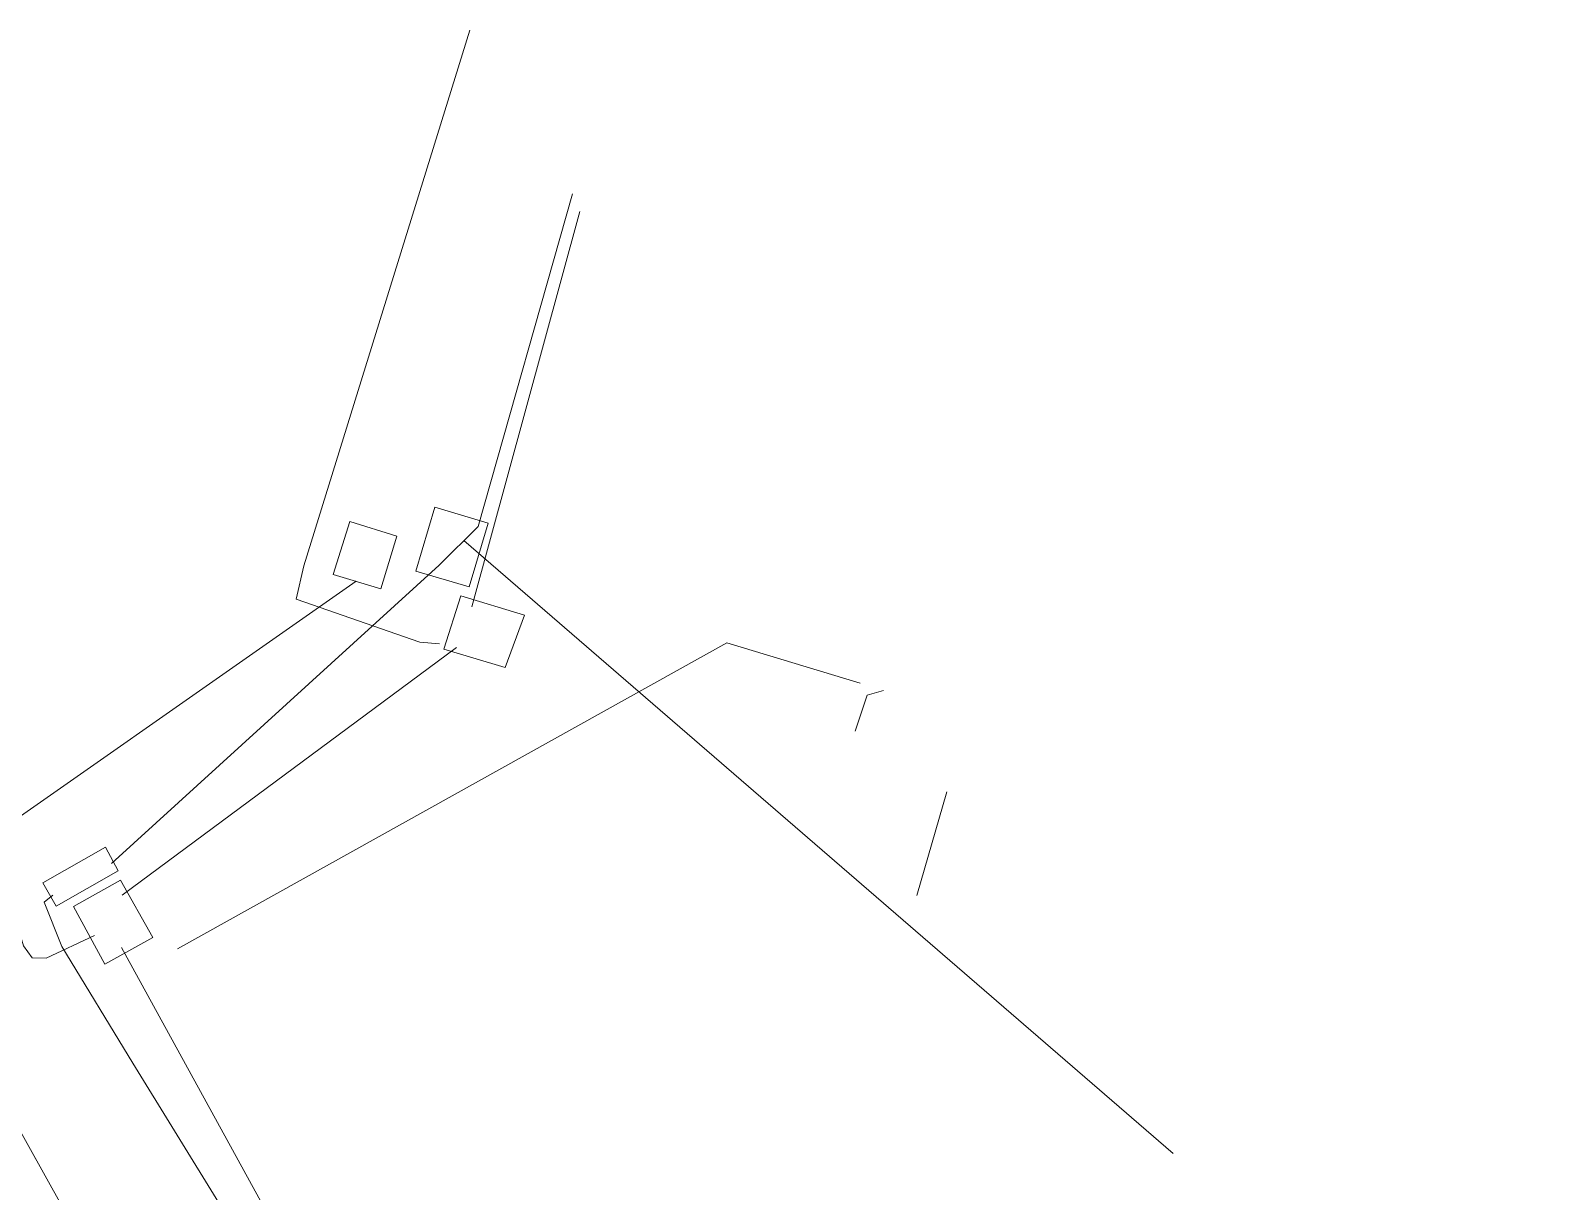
# Model space of a CAD drawing. Header units: metres. Extents: x 507606 to 508087, y 6966978 to 6967359.
# Drawn here: x 507876.82 to 507904.47, y 6967247.2 to 6967268.46 of the extents above; entities that cross this region are included whole.
import ezdxf

# ---------------------------------------------------------------- set-up
doc = ezdxf.new("R2010")
doc.units = ezdxf.units.M
for name, color, linetype, lineweight, true_color in [('C_FEAT', 7, 'EXISTING_COMMUNICATIONS', 0, 0xb061ff), ('C_UG_LINES', 7, 'EXISTING_COMMUNICATIONS', 0, 0xb061ff), ('E_FEAT', 7, 'EXISTING_ELECTRICITY', 0, 0xff2e2e), ('E_UG_LINES', 7, 'EXISTING_ELECTRICITY_UG', 0, 0xff2e2e)]:
    doc.layers.add(name, color=color, linetype=linetype, lineweight=lineweight, true_color=true_color)
doc.layers.add('D_UG_PIPES', color=142, linetype='EXIST_SWD', lineweight=0)
doc.layers.add('DR_GRATED', color=142, linetype='EXIST_SWD', lineweight=0)
doc.styles.get("Standard").update_dxf_attribs({"font": 'ARIALN.TTF'})
doc.linetypes.add('EXIST_SWD', pattern='A,5,-2.5,5,-2,["SWD",Standard,S=2.5,R=0,X=0,Y=-1.25],-8,5,-2.5,5,-2.5', length=37.5)
doc.linetypes.add('EXISTING_COMMUNICATIONS', pattern='A,2,-2,2,-2,2,-2,["COMS",Standard,S=2.5,R=0,X=0,Y=-1.25],-9.75,2,-2,2,-2', length=29.75)
doc.linetypes.add('EXISTING_ELECTRICITY', pattern='A,2,-2,2,-2,2,-2,["E",Standard,S=2.5,R=0,X=0,Y=-1.25],-3.4,2,-2,2,-2', length=23.4)
doc.linetypes.add('EXISTING_ELECTRICITY_UG', pattern='A,2,-2,2,-2,2,-2,["E-UG",Standard,S=2.5,R=0,X=0,Y=-1.25],-9.15,2,-2,2,-2', length=29.15)

# ---------------------------------------------------------------- blocks, each defined once
blk = doc.blocks.new('XE_SURVEY')
at = {"layer": 'C_FEAT', "flags": 128}
for points in [[(507884.227, 6967259.73), (507885.202, 6967259.438), (507884.854, 6967258.273), (507883.881, 6967258.56), (507884.227, 6967259.73)], [(507878.434, 6967253.074), (507878.198, 6967253.511), (507877.051, 6967252.859), (507877.295, 6967252.429), (507878.434, 6967253.074)]]:
    blk.add_lwpolyline(points, dxfattribs=at)
at = {"layer": 'C_UG_LINES', "flags": 128}
for points in [[(507886.748, 6967265.466), (507885.022, 6967259.381), (507884.31, 6967258.671), (507878.309, 6967253.212)], [(507884.762, 6967259.122), (507897.744, 6967247.903)], [(507877.234, 6967252.628), (507877.079, 6967252.502), (507877.402, 6967251.689), (507878.701, 6967249.554), (507880.274, 6967247), (507881.586, 6967244.872), (507883.928, 6967241.03), (507885.684, 6967238.002), (507886.939, 6967235.84), (507889.197, 6967231.948), (507890.452, 6967229.785), (507891.707, 6967227.623), (507893.26, 6967225.057), (507897.285, 6967218.729), (507899.969, 6967214.51), (507901.847, 6967211.557), (507902.92, 6967209.869), (507904.186, 6967207.713)]]:
    blk.add_lwpolyline(points, dxfattribs=at)
at = {"layer": 'D_UG_PIPES', "flags": 128}
for points in [[(507882.787, 6967258.375), (507874.622, 6967252.668)], [(507892.014, 6967256.512), (507889.571, 6967257.246), (507879.515, 6967251.648)], [(507892.44, 6967256.374), (507892.143, 6967256.289), (507891.925, 6967255.634)], [(507893.051, 6967252.625), (507893.601, 6967254.519)], [(507922.662, 6967208.1), (507916.932, 6967209.769), (507911.171, 6967211.447), (507906.371, 6967212.845), (507900.61, 6967214.522), (507896.77, 6967215.501), (507894.849, 6967216.2), (507894.32, 6967216.593), (507893.103, 6967218.777), (507889.938, 6967224.454), (507885.112, 6967232.798), (507879.226, 6967243.67), (507874.6, 6967251.967), (507874.548, 6967252.061)]]:
    blk.add_lwpolyline(points, dxfattribs=at)
at = {"layer": 'DR_GRATED', "flags": 128}
blk.add_lwpolyline([(507882.369, 6967258.498), (507882.672, 6967259.468), (507883.532, 6967259.2), (507883.239, 6967258.235), (507882.369, 6967258.498)], dxfattribs=at)
at = {"layer": 'E_FEAT', "flags": 128}
for points in [[(507885.871, 6967257.753), (507884.706, 6967258.11), (507884.392, 6967257.131), (507885.517, 6967256.8), (507885.871, 6967257.753)], [(507877.616, 6967252.425), (507878.188, 6967251.369), (507879.064, 6967251.855), (507878.473, 6967252.906), (507877.616, 6967252.425)]]:
    blk.add_lwpolyline(points, dxfattribs=at)
at = {"layer": 'E_UG_LINES', "flags": 128}
for points in [[(507884.872, 6967268.462), (507881.832, 6967258.661), (507881.69, 6967258.049), (507883.954, 6967257.263), (507884.312, 6967257.231)], [(507886.88, 6967265.143), (507884.904, 6967257.908)], [(507877.997, 6967251.891), (507877.112, 6967251.476), (507876.857, 6967251.485), (507876.697, 6967251.702), (507876.417, 6967252.659), (507875.718, 6967255.059), (507874.797, 6967259.464), (507874.18, 6967262.399), (507874, 6967262.866), (507873.805, 6967263.374), (507873.113, 6967264.023), (507872.167, 6967264.367), (507870.21, 6967264.781), (507869.719, 6967264.848), (507869.48, 6967264.823), (507869.389, 6967264.691), (507869.192, 6967264.236)], [(507884.625, 6967257.164), (507878.502, 6967252.633)], [(507900.603, 6967212.964), (507895.659, 6967220.512), (507894.417, 6967222.681), (507891.999, 6967227.057), (507878.493, 6967251.675)]]:
    blk.add_lwpolyline(points, dxfattribs=at)

msp = doc.modelspace()

# ---------------------------------------------------------------- block references
msp.add_blockref('XE_SURVEY', (0, 0))

doc.saveas('drawing.dxf')
